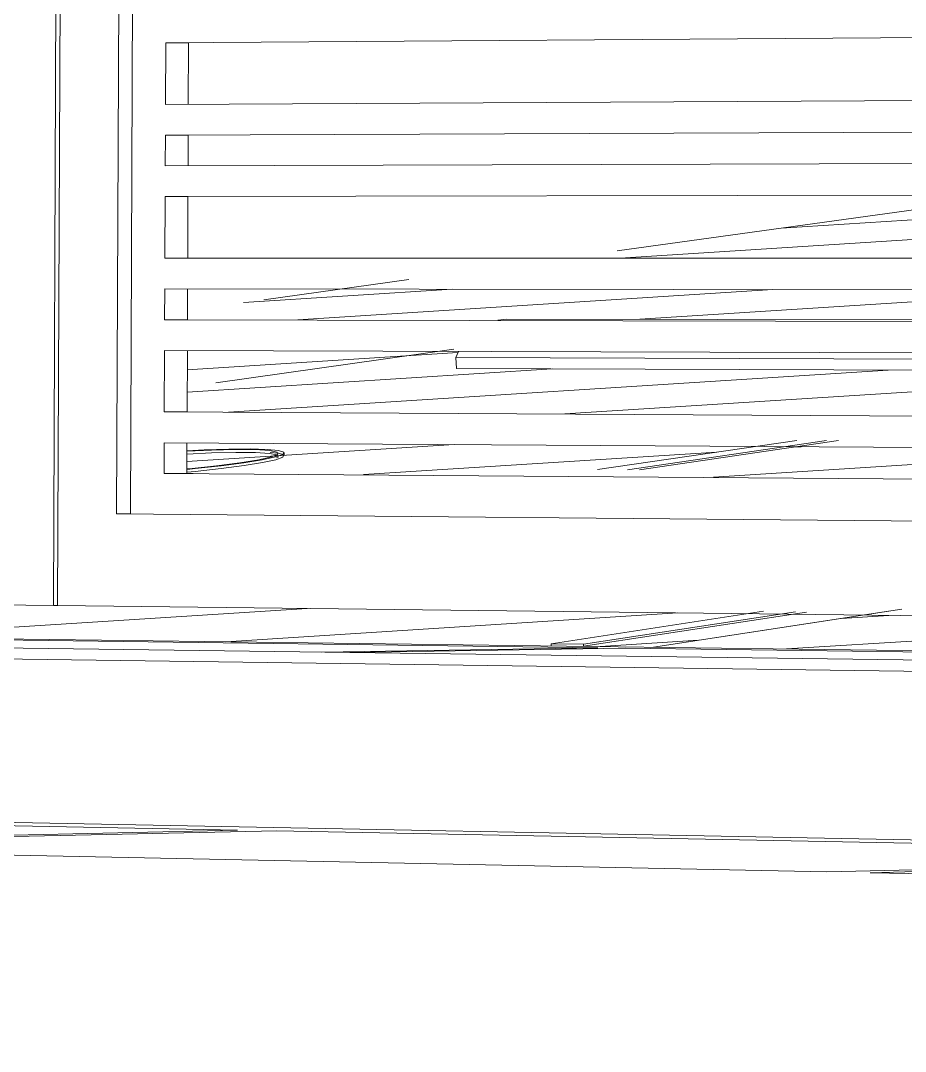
# Model space of a CAD drawing. Header units: metres. Extents: x -144 to 1000, y -717 to 29.
# Drawn here: x 11.7626 to 12.1905, y -564.5096 to -564.0112 of the extents above; entities that cross this region are included whole.
import ezdxf

# ---------------------------------------------------------------- set-up
doc = ezdxf.new("R2010")
doc.units = ezdxf.units.M
for name, color, linetype, lineweight in [('A-FLOR', 2, 'Continuous', 9), ('A-FLOR-PATT', 8, 'Continuous', 50), ('A-WALL', 4, 'Continuous', 9), ('C-PRKG', 2, 'Continuous', 9)]:
    doc.layers.add(name, color=color, linetype=linetype, lineweight=lineweight)

msp = doc.modelspace()

# ---------------------------------------------------------------- linework, layer by layer
at = {"layer": 'A-FLOR', "lineweight": 9}
for p, q in [((12.05105, -564.1225), (12.25192, -564.09468)), ((11.88027, -564.14616), (11.95025, -564.13647)), ((8.13723, -564.27015), (14.1763, -564.353)), ((13.90551, -564.33814), (10.18162, -564.28959)), ((12.06864, -564.31419), (12.18881, -564.29574)), ((12.18221, -564.29668), (12.06864, -564.31419)), ((11.4897, -564.31093), (13.78825, -564.34161)), ((11.65381, -564.30941), (12.04172, -564.31448)), ((12.04172, -564.31448), (11.90826, -564.31652)), ((11.92149, -564.31669), (12.05493, -564.31465)), ((12.05493, -564.31465), (12.46553, -564.32002)), ((11.33649, -564.39229), (11.86742, -564.40259)), ((11.37463, -564.39157), (17.494, -564.50959)), ((11.86742, -564.40259), (11.52851, -564.41005)), ((11.88654, -564.40296), (11.54768, -564.41044)), ((11.88654, -564.40296), (12.48911, -564.41464)), ((12.15253, -564.42278), (11.54768, -564.41044)), ((12.48911, -564.41464), (12.15253, -564.42278)), ((12.50993, -564.41505), (12.17345, -564.42321)), ((12.83485, -564.4367), (12.17345, -564.42321))]:
    msp.add_line(p, q, dxfattribs=at)
at = {"layer": 'A-FLOR-PATT', "color": 7, "lineweight": 9, "true_color": 0xf5f5f5}
for p, q in [((12.05252, -564.1261), (12.54143, -564.09498)), ((12.13044, -564.11151), (12.38521, -564.09529)), ((11.87039, -564.14753), (11.97128, -564.14111)), ((11.89657, -564.15591), (12.12638, -564.14128)), ((12.062, -564.15565), (12.28486, -564.14146)), ((11.84317, -564.18006), (11.97404, -564.17173)), ((11.84313, -564.19079), (12.01958, -564.17956)), ((11.86306, -564.20048), (12.18217, -564.18017)), ((12.02571, -564.20134), (12.37766, -564.17894)), ((11.84299, -564.22443), (11.97232, -564.21621)), ((11.92844, -564.23073), (12.09921, -564.21986)), ((12.09758, -564.23198), (12.31165, -564.21835)), ((12.13641, -564.2175), (12.14001, -564.21727)), ((11.68519, -564.30919), (11.90109, -564.29546)), ((11.86181, -564.3115), (12.08041, -564.29759)), ((12.0429, -564.31386), (12.09042, -564.31084))]:
    msp.add_line(p, q, dxfattribs=at)
at = {"layer": 'A-FLOR-PATT', "color": 7, "lineweight": 9, "true_color": 0xf4f4f4}
for p, q in [((12.13294, -564.31503), (12.35661, -564.30087)), ((12.15933, -564.30027), (12.18248, -564.2988))]:
    msp.add_line(p, q, dxfattribs=at)
at = {"layer": 'A-WALL', "lineweight": 9}
for p, q in [((11.77845, -564.294), (11.78162, -563.50878)), ((11.78364, -563.50869), (11.78047, -564.29403)), ((11.80902, -564.24975), (11.8118, -563.55194)), ((11.81842, -563.55224), (11.81565, -564.24969)), ((11.83275, -564.02201), (12.77897, -564.0152)), ((11.83263, -564.05174), (11.83275, -564.02201)), ((11.84379, -564.0221), (11.83275, -564.02201)), ((11.84379, -564.0221), (11.84367, -564.0518)), ((12.77891, -564.0469), (11.83263, -564.05174)), ((11.83252, -564.08147), (11.83258, -564.06661)), ((11.83258, -564.06661), (12.77888, -564.06275)), ((11.84361, -564.06666), (11.83258, -564.06661)), ((11.84361, -564.06666), (11.84355, -564.08151)), ((12.77884, -564.0786), (11.83252, -564.08147)), ((11.83234, -564.12608), (11.83246, -564.09634)), ((11.83246, -564.09634), (12.77881, -564.09445)), ((11.8435, -564.09637), (11.83246, -564.09634)), ((11.8435, -564.09637), (11.84338, -564.12608)), ((12.77875, -564.12616), (11.83234, -564.12608)), ((11.83223, -564.15582), (11.83228, -564.14095)), ((11.83228, -564.14095), (12.77872, -564.14202)), ((11.84332, -564.14096), (11.84326, -564.15579)), ((11.83223, -564.15582), (11.84326, -564.15579)), ((12.77869, -564.15787), (11.83223, -564.15582)), ((11.83205, -564.20044), (11.83217, -564.17069)), ((11.83217, -564.17069), (12.77866, -564.17373)), ((11.8432, -564.17073), (11.84309, -564.20038)), ((11.83205, -564.20044), (11.84309, -564.20038)), ((12.77859, -564.20545), (11.83205, -564.20044)), ((11.83193, -564.23019), (11.83199, -564.21532)), ((11.83199, -564.21532), (12.77856, -564.22131)), ((11.84303, -564.21539), (11.84297, -564.2301)), ((11.83193, -564.23019), (11.84297, -564.2301)), ((12.77853, -564.23717), (11.83193, -564.23019)), ((11.84297, -564.2301), (11.84602, -564.23012)), ((11.81566, -564.24969), (11.80902, -564.24975)), ((12.78535, -564.2583), (11.80902, -564.24975)), ((10.87156, -564.28322), (11.77845, -564.294)), ((11.77845, -564.294), (11.78047, -564.29398)), ((11.78047, -564.29403), (12.82011, -564.30638))]:
    msp.add_line(p, q, dxfattribs=at)
at = {"layer": 'C-PRKG', "lineweight": 9}
for p, q in [((11.9933, -564.15612), (11.99764, -564.15551)), ((12.3318, -564.15622), (11.99764, -564.15551)), ((11.97209, -564.17007), (11.85696, -564.18636)), ((11.97298, -564.1741), (11.9743, -564.17115)), ((11.97335, -564.17938), (11.97298, -564.1741)), ((12.30725, -564.17524), (11.97298, -564.1741)), ((12.30763, -564.18065), (11.97335, -564.17938)), ((12.13791, -564.21418), (12.04161, -564.22833)), ((12.15235, -564.21426), (12.05607, -564.22843)), ((12.15804, -564.21431), (12.06186, -564.22847)), ((11.85493, -564.22025), (11.84304, -564.22081)), ((11.84305, -564.21944), (11.85483, -564.21889)), ((11.85126, -564.21881), (11.8431, -564.21922)), ((11.8633, -564.21839), (11.85126, -564.21881)), ((11.85483, -564.21889), (11.86653, -564.21859)), ((11.86663, -564.21996), (11.85493, -564.22025)), ((11.87364, -564.21829), (11.8633, -564.21839)), ((11.86653, -564.21859), (11.87607, -564.21866)), ((11.87617, -564.22002), (11.86663, -564.21996)), ((11.88175, -564.21851), (11.87364, -564.21829)), ((11.87607, -564.21866), (11.8829, -564.21907)), ((11.88299, -564.22044), (11.87617, -564.22002)), ((11.88724, -564.21904), (11.88175, -564.21851)), ((11.8829, -564.21907), (11.8866, -564.21982)), ((11.8867, -564.22119), (11.88299, -564.22044)), ((11.88318, -564.21996), (11.88733, -564.22041)), ((11.88696, -564.22085), (11.88394, -564.22211)), ((11.88583, -564.22219), (11.88934, -564.22093)), ((11.8866, -564.21982), (11.88696, -564.22085)), ((11.88706, -564.22222), (11.8867, -564.22119)), ((11.88981, -564.21986), (11.88724, -564.21904)), ((11.88733, -564.22041), (11.88991, -564.22123)), ((11.88934, -564.22093), (11.88981, -564.21986)), ((11.88991, -564.22123), (11.88944, -564.2223)), ((11.88999, -564.22018), (11.89009, -564.22155)), ((11.85724, -564.22649), (11.84416, -564.22786)), ((11.84693, -564.22781), (11.85951, -564.22646)), ((11.86864, -564.22501), (11.85724, -564.22649)), ((11.85951, -564.22646), (11.87054, -564.22502)), ((11.87064, -564.2264), (11.85961, -564.22784)), ((11.87772, -564.22352), (11.86864, -564.22501)), ((11.87054, -564.22502), (11.87946, -564.22358)), ((11.87956, -564.22495), (11.87064, -564.2264)), ((11.88394, -564.22211), (11.87772, -564.22352)), ((11.87946, -564.22358), (11.88583, -564.22219)), ((11.88593, -564.22356), (11.87956, -564.22495)), ((11.88944, -564.2223), (11.88593, -564.22356)), ((11.88627, -564.22269), (11.88706, -564.22222)), ((11.84416, -564.22786), (11.84301, -564.22797)), ((11.84305, -564.22818), (11.84693, -564.22781)), ((11.84702, -564.22919), (11.84305, -564.22957)), ((11.85961, -564.22784), (11.84702, -564.22919)), ((12.12177, -564.29683), (12.01913, -564.31258)), ((12.13734, -564.29701), (12.03471, -564.31278)), ((12.14263, -564.29716), (12.03477, -564.31374)), ((12.03471, -564.31278), (12.01913, -564.31258)), ((12.01913, -564.31258), (12.0192, -564.31354)), ((12.03477, -564.31374), (12.03471, -564.31278))]:
    msp.add_line(p, q, dxfattribs=at)

doc.saveas('drawing.dxf')
